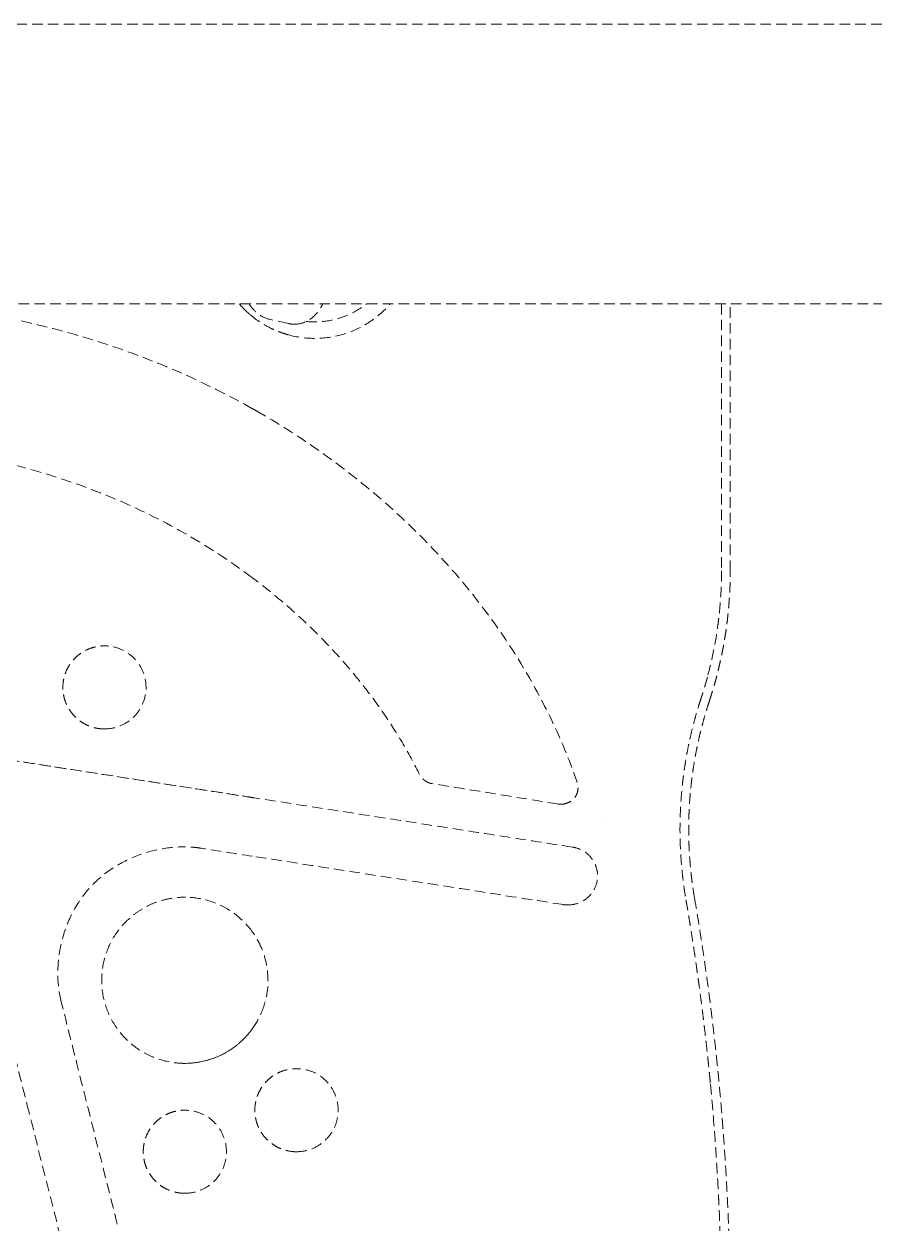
# Model space of a CAD drawing. Header units: millimetres. Extents: x -4194 to 3683, y -2760 to 1498.
# Drawn here: x -424.8 to -322.4, y 105.6 to 250 of the extents above; entities that cross this region are included whole.
import ezdxf

# ---------------------------------------------------------------- set-up
doc = ezdxf.new("R2010")
doc.units = ezdxf.units.MM
doc.linetypes.add('HIDDEN', pattern=[1.905, 1.27, -0.635])
doc.layers.add('DIKOM_ОБЪЕКТ', color=7, linetype='Continuous')

msp = doc.modelspace()

# ---------------------------------------------------------------- linework, layer by layer
at = {"layer": 'DIKOM_ОБЪЕКТ', "color": 7, "linetype": 'HIDDEN', "lineweight": 15, "extrusion": (-1, -3.06162e-16, -2.22045e-16)}
for p, q in [((-83.468, 250.039), (-428.94, 250.039)), ((-117.486, 216.339), (-428.94, 216.339)), ((-392.999, 213.974), (-395.278, 214.494)), ((-360.243, 156.107), (-360.185, 156.107)), ((-405.456, 144.909), (-405.464, 144.909)), ((-359.412, 143.982), (-359.376, 143.982)), ((-405.462, 124.909), (-405.453, 124.909))]:
    msp.add_line(p, q, dxfattribs=at)
at = {"layer": 'DIKOM_ОБЪЕКТ', "color": 7, "linetype": 'HIDDEN', "lineweight": 15}
for points, knots in [([(-397.309, 203.727), (-399.866, 205.171), (-402.493, 206.498), (-407.842, 208.905), (-410.569, 209.989), (-416.154, 211.934), (-419.019, 212.792), (-424.846, 214.27), (-427.815, 214.889), (-432.359, 215.634), (-433.922, 215.854), (-435.489, 216.039)], [0, 0, 0, 0, 8.8141177, 8.8141177, 17.603297, 17.603297, 26.5594729, 26.5594729, 35.6402428, 35.6402428, 40.3739941, 40.3739941, 40.3739941, 40.3739941]), ([(-397.356, 214.858), (-397.427, 214.909), (-397.484, 214.956), (-397.581, 215.037), (-397.631, 215.08), (-397.695, 215.135), (-397.728, 215.164), (-397.743, 215.177), (-397.752, 215.185), (-397.756, 215.189), (-397.856, 215.277), (-397.933, 215.347), (-398.025, 215.433), (-398.051, 215.458), (-398.085, 215.49), (-398.101, 215.505), (-398.117, 215.52), (-398.124, 215.527), (-398.127, 215.53), (-398.129, 215.532), (-398.129, 215.532), (-398.382, 215.775), (-398.618, 216.022), (-398.838, 216.273)], [0, 0, 0, 0, 0.125, 0.125, 0.1875, 0.21875, 0.234375, 0.2421875, 0.2421875, 0.25, 0.25, 0.375, 0.375, 0.4375, 0.4375, 0.46875, 0.484375, 0.4921875, 0.4960938, 0.4960938, 0.5, 0.5, 1, 1, 1, 1]), ([(-398.838, 216.273), (-398.152, 215.492), (-397.358, 214.795), (-396.032, 213.907), (-395.547, 213.63), (-395.047, 213.387)], [0, 0, 0, 0, 3.1183294, 3.1183294, 4.7863902, 4.7863902, 4.7863902, 4.7863902]), ([(-397.72, 216.339), (-397.467, 215.948), (-397.171, 215.592), (-396.392, 214.922), (-395.86, 214.626), (-395.278, 214.494)], [22.3813069, 22.3813069, 22.3813069, 22.3813069, 24.2411754, 24.2411754, 26.413084, 26.413084, 26.413084, 26.413084]), ([(-392.973, 212.611), (-391.97, 212.338), (-390.922, 212.195), (-388.849, 212.184), (-387.807, 212.314), (-385.806, 212.833), (-384.832, 213.227), (-383.031, 214.241), (-382.189, 214.871), (-381.204, 215.83), (-380.969, 216.08), (-380.744, 216.339)], [0, 0, 0, 0, 3.1183506, 3.1183506, 6.2186914, 6.2186914, 9.3192408, 9.3192408, 12.4197877, 12.4197877, 13.4452581, 13.4452581, 13.4452581, 13.4452581]), ([(-392.187, 213.894), (-391.768, 213.905), (-391.347, 214.002), (-390.591, 214.329), (-390.249, 214.562), (-389.619, 215.138), (-389.342, 215.497), (-389.021, 216.029), (-388.937, 216.182), (-388.859, 216.339)], [0, 0, 0, 0, 1.510889, 1.510889, 3.0394082, 3.0394082, 4.8469439, 4.8469439, 5.5457158, 5.5457158, 5.5457158, 5.5457158]), ([(-390.837, 214.226), (-390.055, 214.147), (-389.259, 214.159), (-387.546, 214.39), (-386.619, 214.653), (-384.989, 215.376), (-384.26, 215.818), (-383.601, 216.339)], [14.6642715, 14.6642715, 14.6642715, 14.6642715, 17.0169392, 17.0169392, 19.8498805, 19.8498805, 22.3659896, 22.3659896, 22.3659896, 22.3659896]), ([(-392.973, 212.611), (-393.198, 212.672), (-393.422, 212.74), (-393.777, 212.86), (-393.975, 212.93), (-394.205, 213.019), (-394.319, 213.065), (-394.376, 213.088), (-394.404, 213.1), (-394.417, 213.105), (-394.425, 213.108), (-394.431, 213.111), (-394.572, 213.169), (-394.772, 213.255), (-395.032, 213.38), (-395.039, 213.384), (-395.047, 213.387)], [0.817821297, 0.817821297, 0.817821297, 0.817821297, 0.84375, 0.84375, 0.859375, 0.8671875, 0.87109375, 0.873046875, 0.874023438, 0.874511719, 0.874511719, 0.875, 0.875, 0.90625, 0.90625, 0.907147575, 0.907147575, 0.907147575, 0.907147575]), ([(-358.234, 158.752), (-359.067, 161.131), (-360.024, 163.468), (-362.189, 168.081), (-363.403, 170.36), (-366.079, 174.836), (-367.55, 177.034), (-370.722, 181.306), (-372.431, 183.384), (-376.076, 187.415), (-378.021, 189.37), (-382.132, 193.14), (-384.306, 194.953), (-388.839, 198.398), (-391.206, 200.029), (-394.652, 202.181), (-395.677, 202.794), (-396.713, 203.388)], [0, 0, 0, 0, 7.5771429, 7.5771429, 15.3336527, 15.3336527, 23.2799494, 23.2799494, 31.3623492, 31.3623492, 39.6460055, 39.6460055, 48.1433844, 48.1433844, 56.7583951, 56.7583951, 60.3419262, 60.3419262, 60.3419262, 60.3419262]), ([(-397.32, 183.37), (-399.638, 185.112), (-404.526, 188.377), (-412.82, 192.609), (-421.668, 195.909), (-430.808, 198.207), (-436.823, 199.068), (-439.812, 199.346)], [0, 0, 0, 0, 0.2, 0.4, 0.6, 0.8, 0.996755, 0.996755, 0.996755, 0.996755]), ([(-340.872, 184.189), (-340.872, 183.116), (-340.907, 182.041), (-341.013, 180.428), (-341.058, 179.891), (-341.137, 179.085), (-341.18, 178.682), (-341.229, 178.28), (-341.262, 178.011), (-341.279, 177.875), (-341.576, 175.632), (-341.997, 173.513), (-342.567, 171.405)], [0, 0, 0, 0, 0.25, 0.25, 0.375, 0.375, 0.4375, 0.46875, 0.46875, 0.5, 0.5, 1, 1, 1, 1]), ([(-415.124, 165.169), (-414.589, 165.169), (-414.048, 165.259), (-413.033, 165.596), (-412.547, 165.85), (-411.699, 166.488), (-411.325, 166.875), (-410.714, 167.745), (-410.476, 168.243), (-410.179, 169.261), (-410.109, 169.793), (-410.141, 170.851), (-410.244, 171.388), (-410.61, 172.393), (-410.88, 172.872), (-411.543, 173.699), (-411.939, 174.061), (-412.825, 174.645), (-413.33, 174.868), (-414.265, 175.112), (-414.696, 175.169), (-415.124, 175.169)], [0, 0, 0, 0, 1.6044174, 1.6044174, 3.2082985, 3.2082985, 4.7865682, 4.7865682, 6.3976773, 6.3976773, 7.9697374, 7.9697374, 9.5704264, 9.5704264, 11.178869, 11.178869, 12.7492374, 12.7492374, 14.363092, 14.363092, 15.6473255, 15.6473255, 15.6473255, 15.6473255]), ([(-397.309, 156.909), (-400.601, 157.419), (-403.894, 157.93), (-417.066, 159.973), (-426.949, 161.505), (-437.483, 163.141), (-438.135, 163.243), (-439.031, 163.382), (-439.276, 163.42), (-439.612, 163.472), (-439.704, 163.486), (-439.8, 163.501), (-439.804, 163.502), (-439.811, 163.503), (-439.814, 163.503), (-439.817, 163.504), (-439.819, 163.504), (-439.825, 163.505), (-439.82, 163.504), (-439.82, 163.504), (-439.82, 163.504), (-439.82, 163.504), (-439.82, 163.504), (-439.82, 163.504), (-439.82, 163.504), (-439.82, 163.504)], [0, 0, 0, 0, 10.0000795, 10.0000795, 40.0022256, 40.0022256, 41.9817858, 41.9817858, 42.7241206, 42.7241206, 43.0024962, 43.0024962, 43.0155451, 43.0155451, 43.0233576, 43.0233576, 43.0272638, 43.0272638, 43.0428895, 43.0428895, 43.043866, 43.043866, 43.0441102, 43.0441102, 43.0442323, 43.0442323, 43.0442323, 43.0442323]), ([(-397.125, 156.88), (-397.152, 156.885), (-397.178, 156.889), (-397.388, 156.921), (-397.571, 156.95), (-398.732, 157.13), (-399.71, 157.281), (-403.294, 157.837), (-405.902, 158.241), (-416.335, 159.859), (-424.164, 161.073), (-434.601, 162.694), (-439.821, 163.504), (-439.82, 163.504)], [0.3874814, 0.3874814, 0.3874814, 0.3874814, 0.4678396, 0.4678396, 1.024597, 1.024597, 3.993972, 3.993972, 11.9123391, 11.9123391, 35.679313, 35.679313, 43.601323, 43.601323, 43.601323, 43.601323]), ([(-360.184, 156.107), (-359.97, 156.107), (-359.755, 156.142), (-359.336, 156.273), (-359.128, 156.374), (-358.757, 156.638), (-358.59, 156.807), (-358.357, 157.164), (-358.274, 157.347), (-358.159, 157.74), (-358.129, 157.956), (-358.137, 158.366), (-358.169, 158.565), (-358.234, 158.752)], [0, 0, 0, 0, 0.6419664, 0.6419664, 1.3220757, 1.3220757, 2.0118373, 2.0118373, 2.6011255, 2.6011255, 3.2404407, 3.2404407, 3.832063, 3.832063, 3.832063, 3.832063]), ([(-397.195, 156.891), (-397.192, 156.891), (-397.169, 156.887), (-397.146, 156.884), (-397.126, 156.88)], [0.62583525, 0.62583525, 0.62583525, 0.62583525, 0.66574837, 1, 1, 1, 1]), ([(-358.773, 150.939), (-362.004, 151.44), (-365.249, 151.942), (-373.024, 153.147), (-377.566, 153.851), (-387.109, 155.329), (-392.116, 156.104), (-397.126, 156.88)], [0, 0, 0, 0, 10.0021526, 10.0021526, 23.8922746, 23.8922746, 39.1107081, 39.1107081, 39.1107081, 39.1107081]), ([(-420.325, 132.319), (-420.591, 133.376), (-420.725, 134.471), (-420.755, 136.689), (-420.645, 137.824), (-420.179, 140.101), (-419.808, 141.254), (-418.814, 143.44), (-418.182, 144.487), (-416.709, 146.328), (-415.865, 147.139), (-414.051, 148.505), (-413.075, 149.078), (-410.982, 150.03), (-409.846, 150.402), (-407.668, 150.856), (-406.619, 150.969), (-405.575, 150.969)], [0, 0, 0, 0, 3.2676542, 3.2676542, 6.6519263, 6.6519263, 10.240072, 10.240072, 13.8549572, 13.8549572, 17.3122216, 17.3122216, 20.668502, 20.668502, 24.2126416, 24.2126416, 27.3456518, 27.3456518, 27.3456518, 27.3456518]), ([(-403.48, 150.81), (-403.657, 150.837), (-404.024, 150.886), (-404.597, 150.94), (-405.118, 150.965), (-405.45, 150.969), (-405.575, 150.969)], [-0.000000002, -0.000000002, -0.000000002, -0.000000002, 0.018337845, 0.03788125, 0.058929085, 0.071691018, 0.071691018, 0.071691018, 0.071691018]), ([(-359.351, 143.981), (-358.98, 143.981), (-358.605, 144.042), (-357.88, 144.272), (-357.521, 144.452), (-356.902, 144.911), (-356.632, 145.194), (-356.201, 145.814), (-356.033, 146.159), (-355.814, 146.884), (-355.768, 147.274), (-355.808, 148.001), (-355.88, 148.348), (-356.126, 149.027), (-356.312, 149.364), (-356.774, 149.944), (-357.055, 150.194), (-357.667, 150.593), (-358.005, 150.748), (-358.492, 150.886), (-358.632, 150.917), (-358.773, 150.939)], [0, 0, 0, 0, 1.1233951, 1.1233951, 2.3026174, 2.3026174, 3.4501554, 3.4501554, 4.5765239, 4.5765239, 5.7217018, 5.7217018, 6.7607413, 6.7607413, 7.8900999, 7.8900999, 8.9945002, 8.9945002, 10.0954228, 10.0954228, 10.5268353, 10.5268353, 10.5268353, 10.5268353]), ([(-405.462, 124.909), (-405.557, 124.909), (-406.114, 124.918), (-407.593, 125.067), (-409.851, 125.773), (-412.211, 127.357), (-414.041, 129.514), (-415.191, 132.09), (-415.595, 134.921), (-415.19, 137.722), (-414.046, 140.301), (-412.511, 142.105), (-411.041, 143.25), (-409.827, 143.946), (-408.533, 144.46), (-407.172, 144.793), (-406.132, 144.901), (-405.561, 144.909), (-405.464, 144.909)], [0.18874065, 0.18874065, 0.18874065, 0.18874065, 0.19444444, 0.22222222, 0.27777778, 0.33333333, 0.38888889, 0.44444444, 0.5, 0.55555556, 0.61111111, 0.66666667, 0.69444444, 0.72222222, 0.75, 0.77777778, 0.80555556, 0.81125649, 0.81125649, 0.81125649, 0.81125649]), ([(-397.309, 140.722), (-397.864, 141.497), (-398.537, 142.198), (-400.035, 143.373), (-400.875, 143.857), (-402.63, 144.549), (-403.558, 144.772), (-404.887, 144.901), (-405.286, 144.916), (-405.684, 144.907)], [0, 0, 0, 0, 2.8609611, 2.8609611, 5.7107035, 5.7107035, 8.5218223, 8.5218223, 9.7164984, 9.7164984, 9.7164984, 9.7164984]), ([(-396.199, 131.099), (-395.841, 131.973), (-395.606, 132.906), (-395.402, 134.788), (-395.438, 135.757), (-395.734, 137.384), (-395.932, 138.068), (-396.199, 138.72)], [0, 0, 0, 0, 2.8312199, 2.8312199, 5.680965, 5.680965, 7.7932369, 7.7932369, 7.7932369, 7.7932369]), ([(-413.593, 105.569), (-414.407, 108.802), (-415.221, 112.034), (-417.465, 120.951), (-418.893, 126.635), (-420.325, 132.319)], [0, 0, 0, 0, 10.0000004, 10.0000004, 27.5843488, 27.5843488, 27.5843488, 27.5843488]), ([(-405.681, 124.912), (-404.738, 124.89), (-403.783, 125.008), (-401.959, 125.493), (-401.07, 125.868), (-399.457, 126.847), (-398.716, 127.457), (-397.803, 128.45), (-397.546, 128.766), (-397.309, 129.097)], [0, 0, 0, 0, 2.8302756, 2.8302756, 5.6663895, 5.6663895, 8.4922886, 8.4922886, 9.7123062, 9.7123062, 9.7123062, 9.7123062]), ([(-397.32, 129.097), (-397.599, 128.707), (-398.199, 127.988), (-399.225, 127.049), (-400.383, 126.254), (-401.641, 125.631), (-402.976, 125.193), (-404.263, 124.957), (-405.091, 124.91), (-405.457, 124.909)], [0, 0, 0, 0, 0.02777778, 0.05555556, 0.08333333, 0.11111111, 0.13888889, 0.16666667, 0.18865486, 0.18865486, 0.18865486, 0.18865486]), ([(-392.013, 114.269), (-391.476, 114.269), (-390.933, 114.36), (-389.914, 114.698), (-389.426, 114.953), (-388.576, 115.594), (-388.2, 115.983), (-387.59, 116.856), (-387.352, 117.355), (-387.057, 118.374), (-386.988, 118.906), (-387.023, 119.961), (-387.127, 120.496), (-387.494, 121.497), (-387.764, 121.975), (-388.426, 122.799), (-388.822, 123.16), (-389.708, 123.744), (-390.214, 123.967), (-391.15, 124.212), (-391.583, 124.269), (-392.013, 124.269)], [0, 0, 0, 0, 1.6122117, 1.6122117, 3.2235654, 3.2235654, 4.808186, 4.808186, 6.4219095, 6.4219095, 7.9924262, 7.9924262, 9.5876555, 9.5876555, 11.1915331, 11.1915331, 12.7609648, 12.7609648, 14.3786257, 14.3786257, 15.668423, 15.668423, 15.668423, 15.668423]), ([(-342.205, 122.424), (-341.981, 120.066), (-341.786, 117.712), (-341.536, 114.187), (-341.422, 112.426), (-341.307, 110.375), (-341.255, 109.35), (-341.233, 108.911), (-341.219, 108.619), (-341.212, 108.474), (-340.983, 103.609), (-340.872, 98.895), (-340.872, 94.189)], [0, 0, 0, 0, 0.25, 0.25, 0.375, 0.4375, 0.46875, 0.484375, 0.484375, 0.5, 0.5, 1, 1, 1, 1]), ([(-405.451, 109.269), (-404.917, 109.269), (-404.375, 109.359), (-403.36, 109.696), (-402.874, 109.95), (-402.026, 110.588), (-401.651, 110.975), (-401.041, 111.846), (-400.803, 112.343), (-400.506, 113.362), (-400.436, 113.894), (-400.468, 114.951), (-400.572, 115.488), (-400.937, 116.493), (-401.208, 116.973), (-401.871, 117.799), (-402.266, 118.161), (-403.152, 118.745), (-403.657, 118.968), (-404.592, 119.212), (-405.023, 119.269), (-405.451, 119.269)], [0, 0, 0, 0, 1.6049905, 1.6049905, 3.2093911, 3.2093911, 4.7880469, 4.7880469, 6.3992893, 6.3992893, 7.9712548, 7.9712548, 9.5716331, 9.5716331, 11.1798108, 11.1798108, 12.750111, 12.750111, 14.3641694, 14.3641694, 15.6486915, 15.6486915, 15.6486915, 15.6486915])]:
    msp.add_open_spline(points, degree=3, knots=knots, dxfattribs=at)
for points, degree in [([(-398.838, 216.273), (-398.858, 216.295), (-398.877, 216.317), (-398.896, 216.339)], 3), ([(-340.872, 216.339), (-340.872, 184.189)], 1), ([(-339.82, 184.189), (-339.82, 216.339)], 1), ([(-392.999, 213.974), (-392.736, 213.914), (-392.46, 213.886), (-392.187, 213.894)], 3), ([(-396.713, 203.388), (-396.911, 203.502), (-397.11, 203.615), (-397.309, 203.727)], 3), ([(-377.21, 159.689), (-377.79, 160.861), (-379.028, 163.158), (-381.108, 166.485), (-383.389, 169.672), (-385.856, 172.718), (-388.492, 175.615), (-391.284, 178.361), (-394.223, 180.956), (-396.273, 182.582), (-397.32, 183.37)], 3), ([(-415.13, 165.169), (-415.402, 165.169), (-415.922, 165.214), (-416.69, 165.398), (-417.429, 165.704), (-418.102, 166.122), (-418.698, 166.638), (-419.208, 167.239), (-419.618, 167.913), (-419.915, 168.65), (-420.092, 169.415), (-420.151, 170.198), (-420.083, 170.984), (-419.896, 171.749), (-419.593, 172.474), (-419.181, 173.136), (-418.67, 173.729), (-418.075, 174.237), (-417.408, 174.646), (-416.677, 174.946), (-415.916, 175.126), (-415.4, 175.169), (-415.13, 175.169)], 3), ([(-415.124, 175.169), (-415.126, 175.169), (-415.128, 175.169), (-415.13, 175.169)], 3), ([(-415.127, 175.169), (-415.127, 175.169), (-415.127, 175.169), (-415.127, 175.169)], 3), ([(-415.13, 165.169), (-415.128, 165.169), (-415.126, 165.169), (-415.124, 165.169)], 3), ([(-415.127, 165.169), (-415.127, 165.169), (-415.127, 165.169), (-415.127, 165.169)], 3), ([(-375.73, 158.589), (-375.833, 158.606), (-376.028, 158.657), (-376.314, 158.782), (-376.59, 158.956), (-376.84, 159.17), (-377.05, 159.412), (-377.162, 159.591), (-377.21, 159.689)], 3), ([(-360.53, 156.129), (-362.208, 156.401), (-365.572, 156.946), (-370.639, 157.766), (-374.031, 158.315), (-375.73, 158.589)], 3), ([(-360.243, 156.107), (-360.339, 156.107), (-360.433, 156.114), (-360.53, 156.129)], 3), ([(-360.211, 156.107), (-360.212, 156.107), (-360.213, 156.107), (-360.214, 156.107)], 3), ([(-360.184, 156.107), (-360.184, 156.107), (-360.185, 156.107), (-360.185, 156.107)], 3), ([(-355.325, 153.873), (-355.325, 153.873), (-355.325, 153.873), (-355.325, 153.873)], 3), ([(-424.2, 118.989), (-425.136, 122.706), (-427.012, 130.171), (-429.851, 141.461), (-431.761, 149.05), (-432.72, 152.859)], 3), ([(-403.49, 150.81), (-404.185, 150.918), (-404.879, 150.969), (-405.575, 150.969)], 3), ([(-397.32, 149.849), (-399.377, 150.169), (-401.433, 150.489), (-403.49, 150.81)], 3), ([(-403.49, 150.81), (-403.487, 150.81), (-403.485, 150.81), (-403.483, 150.81)], 3), ([(-359.91, 144.019), (-364.002, 144.653), (-372.238, 145.944), (-384.723, 147.888), (-393.114, 149.194), (-397.32, 149.849)], 3), ([(-405.46, 144.909), (-405.429, 144.909), (-405.398, 144.909), (-405.368, 144.909)], 3), ([(-359.412, 143.982), (-359.579, 143.982), (-359.743, 143.994), (-359.91, 144.019)], 3), ([(-359.351, 143.981), (-359.352, 143.981), (-359.353, 143.981), (-359.353, 143.981)], 3), ([(-397.314, 140.714), (-397.314, 140.714), (-397.314, 140.714), (-397.314, 140.714)], 3), ([(-396.199, 138.72), (-396.488, 139.426), (-396.864, 140.102), (-397.309, 140.722)], 3), ([(-397.309, 129.097), (-396.864, 129.717), (-396.488, 130.393), (-396.199, 131.099)], 3), ([(-405.453, 124.91), (-405.529, 124.91), (-405.605, 124.911), (-405.681, 124.912)], 3), ([(-392.03, 114.269), (-392.299, 114.269), (-392.815, 114.313), (-393.576, 114.494), (-394.307, 114.794), (-394.976, 115.204), (-395.569, 115.709), (-396.08, 116.301), (-396.5, 116.976), (-396.807, 117.719), (-396.995, 118.519), (-397.052, 119.341), (-396.974, 120.138), (-396.776, 120.908), (-396.467, 121.623), (-396.053, 122.273), (-395.541, 122.856), (-394.948, 123.355), (-394.287, 123.756), (-393.564, 124.049), (-392.81, 124.227), (-392.297, 124.269), (-392.03, 124.269)], 3), ([(-392.013, 124.269), (-392.018, 124.269), (-392.024, 124.269), (-392.03, 124.269)], 3), ([(-392.021, 124.269), (-392.021, 124.269), (-392.021, 124.269), (-392.021, 124.269)], 3), ([(-342.206, 122.438), (-342.205, 122.433), (-342.205, 122.429), (-342.205, 122.424)], 3), ([(-420.41, 103.969), (-420.826, 105.62), (-421.663, 108.932), (-422.927, 113.939), (-423.775, 117.302), (-424.2, 118.989)], 3), ([(-405.46, 109.269), (-405.732, 109.269), (-406.253, 109.314), (-407.02, 109.498), (-407.759, 109.804), (-408.432, 110.222), (-409.029, 110.738), (-409.538, 111.339), (-409.948, 112.014), (-410.245, 112.75), (-410.422, 113.515), (-410.481, 114.298), (-410.413, 115.084), (-410.226, 115.849), (-409.923, 116.574), (-409.511, 117.236), (-409, 117.828), (-408.405, 118.337), (-407.738, 118.746), (-407.008, 119.046), (-406.247, 119.226), (-405.73, 119.269), (-405.46, 119.269)], 3), ([(-405.451, 119.269), (-405.454, 119.269), (-405.457, 119.269), (-405.46, 119.269)], 3), ([(-405.456, 119.269), (-405.456, 119.269), (-405.456, 119.269), (-405.456, 119.269)], 3), ([(-392.03, 114.269), (-392.024, 114.269), (-392.018, 114.269), (-392.013, 114.269)], 3), ([(-392.021, 114.269), (-392.021, 114.269), (-392.021, 114.269), (-392.021, 114.269)], 3), ([(-405.46, 109.269), (-405.457, 109.269), (-405.454, 109.269), (-405.451, 109.269)], 3), ([(-405.456, 109.269), (-405.456, 109.269), (-405.456, 109.269), (-405.456, 109.269)], 3)]:
    msp.add_open_spline(points, degree=degree, dxfattribs=at)
for points, weights in [([(-342.338, 168.523), (-340.666, 173.588), (-339.82, 178.855), (-339.82, 184.189)], [1, 0.991553580841, 0.991553580841, 1]), ([(-342.567, 171.405), (-342.799, 170.547), (-343.055, 169.695), (-343.333, 168.851)], [1, 0.999752791564, 0.999752791564, 1]), ([(-343.333, 168.851), (-345.925, 160.995), (-346.542, 152.746), (-345.148, 144.591)], [1, 0.9802442083, 0.9802442083, 1]), ([(-344.114, 144.768), (-345.48, 152.753), (-344.876, 160.83), (-342.338, 168.523)], [1, 0.980244208345, 0.980244208345, 1]), ([(-397.126, 156.88), (-397.126, 156.88), (-397.126, 156.88), (-397.126, 156.88)], [1.17160179346, 1.17070650597, 1.16981472168, 1.16892644058]), ([(-345.148, 144.591), (-343.891, 137.245), (-342.91, 129.857), (-342.206, 122.438)], [1, 0.999534150991, 0.999534150991, 1]), ([(-339.82, 94.189), (-339.82, 111.15), (-341.255, 128.05), (-344.114, 144.768)], [1, 0.997609924359, 0.997609924359, 1])]:
    msp.add_rational_spline(points, weights, degree=3, dxfattribs=at)

doc.saveas('drawing.dxf')
